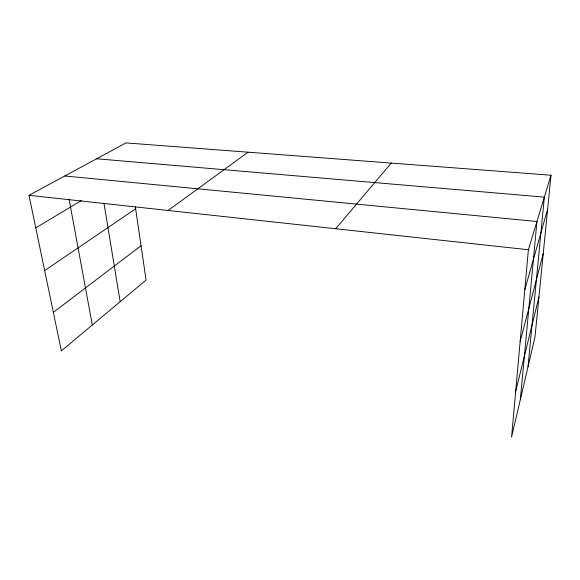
<?xml version="1.0" encoding="UTF-8"?>
<svg xmlns="http://www.w3.org/2000/svg" width="580" height="580" viewBox="0 0 580 580"><rect width="100%" height="100%" fill="white"/><g stroke="black" fill="none" stroke-linecap="round" stroke-linejoin="round"><path stroke-width="0.87" d="M551 175.225L528.387 249.748L511.575 437.088L534.985 336.98L551 175.225L126.012 142.912L29 195.308L61.364 350.878L146.066 280.06L135.387 206.995M520.318 399.685L536.949 221.517L64.786 175.979M527.996 366.857L544.352 197.12L96.642 158.775M515.663 391.558L538.943 297.004M520.144 341.569L543.235 253.612M524.791 289.754L547.636 209.162M335.682 228.737L391.261 163.082M53.353 312.352L141.049 245.724M168.099 210.468L248.051 152.192M44.66 270.584L135.647 208.778M35.779 227.875L81.374 200.542M29 195.308L528.387 249.748M69.049 199.063L92.322 324.996M104.016 203.58L120.169 301.716"/></g></svg>
